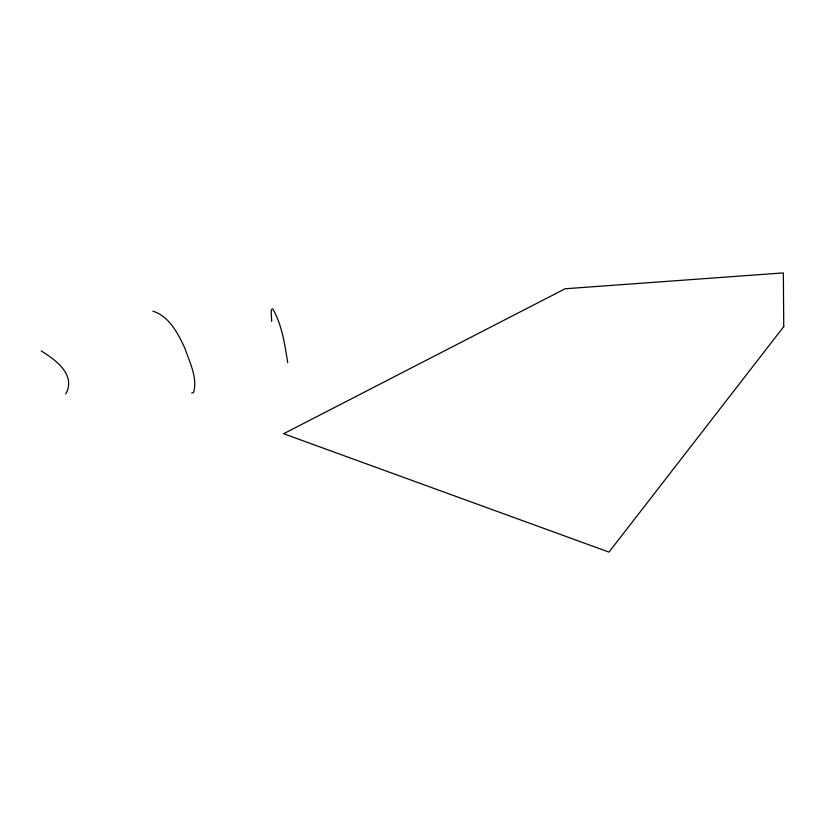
<?xml version="1.0" encoding="UTF-8"?>
<svg xmlns="http://www.w3.org/2000/svg" width="825" height="825" viewBox="0 0 825 825"><rect width="100%" height="100%" fill="white"/><g stroke="black" fill="none" stroke-linecap="round" stroke-linejoin="round"><path stroke-width="1.24" d="M65.773 393.855C76.436 374.952 55.358 359.69 41.25 350.976M191.678 393.009L193.555 392.597C197.887 377.984 189.616 362.412 185.047 348.624C178.128 333.774 169.61 316.491 152.862 311.138M287.719 362.66C284.821 344.561 282.088 325.524 273.075 309.323L272.157 308.901L271.507 309.746L271.177 312.015L271.683 321.41M783.75 326.607L609.005 552.1L283.625 433.723L565.125 288.76L783.358 272.9L783.75 326.607"/></g></svg>
